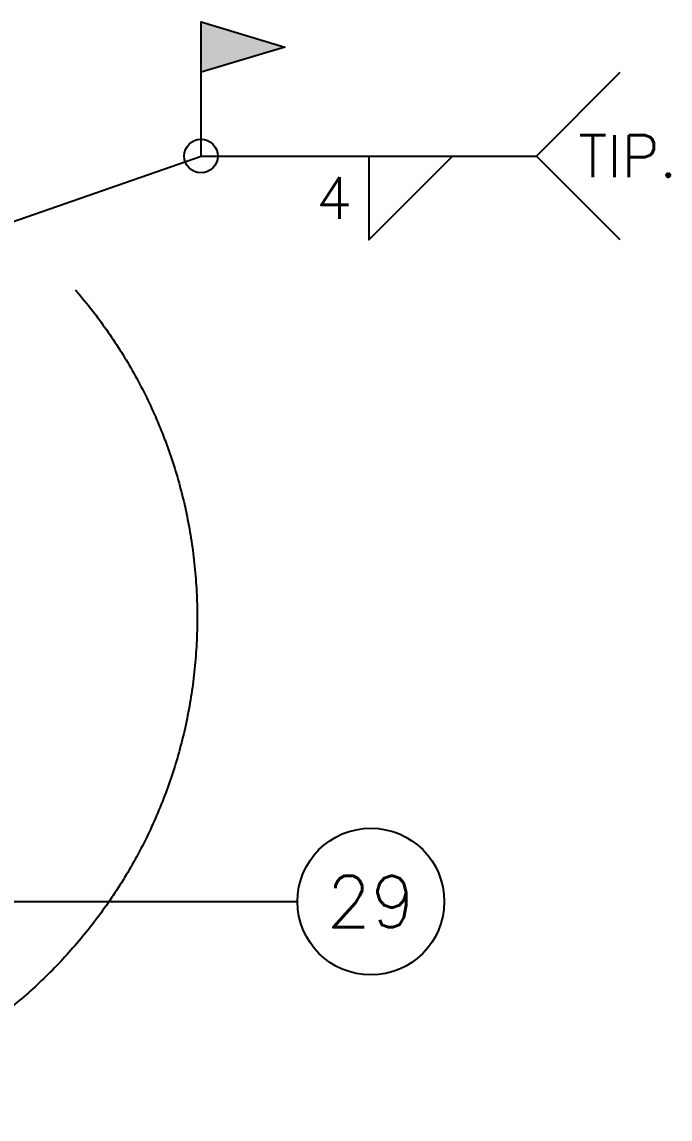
# Model space of a CAD drawing. Header units: metres. Extents: x 0 to 21025, y 0 to 14850.
# Drawn here: x 9614 to 10718, y 3735 to 5605 of the extents above; entities that cross this region are included whole.
import ezdxf
from ezdxf.enums import TextEntityAlignment as Align

# ---------------------------------------------------------------- set-up
doc = ezdxf.new("R2010")
doc.units = ezdxf.units.M
doc.header["$LTSCALE"] = 25
doc.linetypes.add('PHANTOM', pattern=[63.5, 31.75, -6.35, 6.35, -6.35, 6.35, -6.35])
for name, color, linetype in [('GSB', 7, 'Continuous'), ('MR100', 3, 'Continuous'), ('SDM', 7, 'Continuous'), ('SRE', 2, 'PHANTOM')]:
    doc.layers.add(name, color=color, linetype=linetype)
doc.styles.add('R100', font='simplex.shx', dxfattribs={"height": 2.5})
doc.styles.add('R140', font='simplex.shx', dxfattribs={"height": 3.5})
doc.styles.add('ROMANS', font='ROMANS.SHX')
doc.dimstyles.new('25___1-25', dxfattribs={"dimscale": 25, "dimtxt": 2.5, "dimasz": 2, "dimexe": 1.5, "dimexo": 1, "dimgap": 0.5, "dimtad": 1, "dimzin": 12, "dimtxsty": 'ROMANS', "dimcen": 0, "dimclrd": 256, "dimclre": 256, "dimclrt": 3, "dimazin": 3, "dimtfac": 1, "dimtmove": 0, "dimatfit": 0, "dimfxl": 1, "dimlwd": -1, "dimlwe": -1, "dimarcsym": 0})

# ---------------------------------------------------------------- blocks, each defined once
blk = doc.blocks.new('INDICACAO_EIXO')
at = {"layer": 'GSB', "color": 3}
blk.add_circle((0, 0), 5, dxfattribs=at)
blk = doc.blocks.new('TYPICAL (RIGHT)')
blk.add_lwpolyline([(5, -5), (0, 0), (0, 0), (5, 5)])
at = {"layer": 'MR100', "style": 'R100'}
blk.add_attdef('TIP.', text='', height=2.5, dxfattribs=at).set_placement((2.5, 0), align=Align.MIDDLE_LEFT)
blk = doc.blocks.new('SD. FILETE SIMPLES (CONTORNO)  (esq.)')
blk.add_line((0, 0), (20, 0))
blk.add_lwpolyline([(10, 0), (10, -5), (15, 0)])
blk.add_circle((0, 0), 1)
at = {"layer": 'MR100', "style": 'R100'}
blk.add_attdef('FILETE_DE_SOLDA', text='', height=2.5, dxfattribs=at).set_placement((9, -2.5), align=Align.MIDDLE_RIGHT)
blk = doc.blocks.new('BANDEIRA - SOLDA DE CAMPO  (para DIR.)')
blk.add_lwpolyline([(0, 0), (0, 8), (-5, 6.5), (0, 5)])
blk.add_solid([(-5, 6.5), (0, 5), (0, 8)])

msp = doc.modelspace()

# ---------------------------------------------------------------- linework, layer by layer
at = {"layer": 'SRE'}
msp.add_circle((9058.259, 4589.787), 854.648, dxfattribs=at)

# ---------------------------------------------------------------- block references
at = {"layer": 'GSB', "xscale": -28.57142857142857, "yscale": 28.57142857142857, "zscale": 28.57142857142857}
msp.add_blockref('BANDEIRA - SOLDA DE CAMPO  (para DIR.)', (9919.334, 5375.997), dxfattribs=at)
at = {"layer": 'GSB', "xscale": 28.57142857142857, "yscale": 28.57142857142857, "zscale": 28.57142857142857}
for name, p, values in [('TYPICAL (RIGHT)', (10490.763, 5375.997), {'TIP.': 'TIP.'}), ('SD. FILETE SIMPLES (CONTORNO)  (esq.)', (9919.334, 5375.997), {'FILETE_DE_SOLDA': '4'})]:
    msp.add_blockref(name, p, dxfattribs=at).add_auto_attribs(values)
at = {"layer": 'GSB'}
ref = msp.add_blockref('INDICACAO_EIXO', (10208.685, 4105.782), dxfattribs=dict(at, xscale=24.99999999999972, yscale=24.99999999999972, zscale=24.99999999999972))
ref.add_attrib('EIXO', '29', dxfattribs={"color": 4, "height": 87.5, "style": 'R140'}).set_placement((10208.685, 4105.782), align=Align.MIDDLE_CENTER)

# ---------------------------------------------------------------- leaders
at = {"layer": 'SDM'}
for points in [[(9415.743, 4843.746), (9187.096, 5121.204), (9919.334, 5375.997)], [(9073.094, 4427.079), (9073.094, 4105.782), (10083.685, 4105.782)]]:
    msp.add_leader(points, dimstyle='25___1-25', override={"dimgap": 0.5, "dimtad": 0}, dxfattribs=at)

doc.saveas('drawing.dxf')
